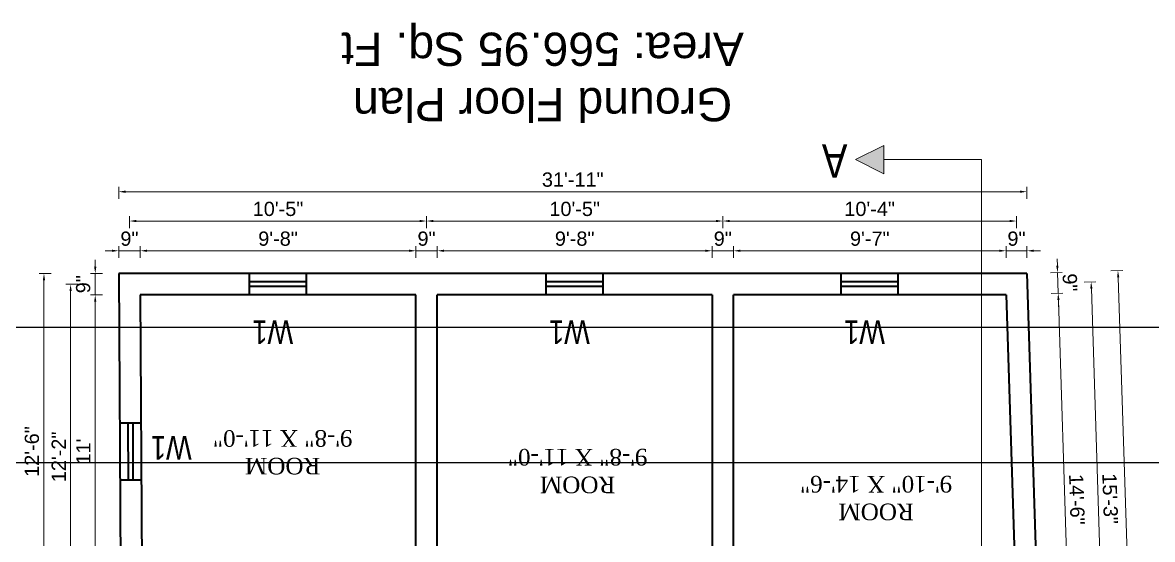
# Model space of a CAD drawing. Header units: inches. Extents: x 0 to 383786, y -43792 to 0.
# Drawn here: x 358947 to 359423, y -40707.3 to -40489.6 of the extents above; entities that cross this region are included whole.
import ezdxf

# ---------------------------------------------------------------- set-up
doc = ezdxf.new("R2010")
doc.units = ezdxf.units.IN
doc.header["$LTSCALE"] = 2
doc.header["$MEASUREMENT"] = 0
doc.header["$PDMODE"] = 34
doc.layers.get('0').update_dxf_attribs({"linetype": 'CONTINUOUS'})
doc.layers.get('DEFPOINTS').update_dxf_attribs({"color": 141, "linetype": 'CONTINUOUS'})
doc.layers.add('door', color=20, linetype='CONTINUOUS', lineweight=35)
doc.layers.add('steps', color=253, linetype='CONTINUOUS', lineweight=20)
doc.styles.add('Lettring Text', font='arial.ttf')
doc.styles.get("Standard").update_dxf_attribs({"font": 'ARIALN.TTF'})
doc.dimstyles.new('Copy of Standard', dxfattribs={"dimtxt": 6, "dimasz": 2.875, "dimexe": 2, "dimexo": 4, "dimgap": 2, "dimtad": 1, "dimdec": 0, "dimrnd": 1, "dimzin": 0, "dimdsep": 46, "dimlunit": 4, "dimtxsty": 'Lettring Text', "dimcen": 0.1, "dimclrd": 7, "dimclre": 7, "dimclrt": 7, "dimazin": 0, "dimtfac": 0.645, "dimtdec": 0, "dimtmove": 1, "dimatfit": 0, "dimfxl": 3, "dimfxlon": 1, "dimtfillclr": 256, "dimtolj": 1, "dimtzin": 0, "dimlwd": -1, "dimlwe": -1, "dimarcsym": 2})

# ---------------------------------------------------------------- blocks, each defined once
blk = doc.blocks.new('*D198')
at = {"layer": 'DEFPOINTS', "color": 0, "ltscale": 0.5, "transparency": 16777216}
for p in [(359361.36, -40585.7), (359370.08, -40595.28), (359361.36, -40604.28)]:
    blk.add_point(p, dxfattribs=at)
at = {"layer": 'steps', "color": 7, "ltscale": 0.5, "transparency": 16777216}
for p, q in [((359358.49, -40585.7), (359355.61, -40585.7)), ((359361.36, -40588.7), (359361.36, -40583.7)), ((359370.08, -40585.7), (359361.36, -40585.7)), ((359370.08, -40588.7), (359370.08, -40583.7)), ((359372.95, -40585.7), (359375.83, -40585.7))]:
    blk.add_line(p, q, dxfattribs=at)
for points in [[(359358.49, -40585.22), (359358.49, -40586.17), (359361.36, -40585.7)], [(359372.95, -40585.22), (359372.95, -40586.17), (359370.08, -40585.7)]]:
    blk.add_solid(points, dxfattribs=at)
at = {"layer": 'steps', "color": 7, "ltscale": 0.5, "transparency": 16777216, "insert": (359365.72, -40580.63), "char_height": 6, "attachment_point": 5, "style": 'Lettring Text'}
blk.add_mtext('\\A1;9"', dxfattribs=at)
blk = doc.blocks.new('*D199')
at = {"layer": 'DEFPOINTS', "color": 0, "ltscale": 0.5, "transparency": 16777216}
for p in [(359246.5, -40585.7), (359246.5, -40595.28), (359361.36, -40604.28)]:
    blk.add_point(p, dxfattribs=at)
at = {"layer": 'steps', "color": 7, "ltscale": 0.5, "transparency": 16777216}
for p, q in [((359246.5, -40588.7), (359246.5, -40583.7)), ((359358.49, -40585.7), (359249.38, -40585.7)), ((359361.36, -40588.7), (359361.36, -40583.7))]:
    blk.add_line(p, q, dxfattribs=at)
for points in [[(359249.38, -40585.22), (359249.38, -40586.17), (359246.5, -40585.7)], [(359358.49, -40585.22), (359358.49, -40586.17), (359361.36, -40585.7)]]:
    blk.add_solid(points, dxfattribs=at)
at = {"layer": 'steps', "color": 7, "ltscale": 0.5, "transparency": 16777216, "insert": (359303.93, -40580.63), "char_height": 6, "attachment_point": 5, "style": 'Lettring Text'}
blk.add_mtext('\\A1;9\'-7"', dxfattribs=at)
blk = doc.blocks.new('*D200')
at = {"layer": 'DEFPOINTS', "color": 0, "ltscale": 0.5, "transparency": 16777216}
for p in [(359237.5, -40585.7), (359237.5, -40595.28), (359246.5, -40595.28)]:
    blk.add_point(p, dxfattribs=at)
at = {"layer": 'steps', "color": 7, "ltscale": 0.5, "transparency": 16777216}
for p, q in [((359234.63, -40585.7), (359231.75, -40585.7)), ((359237.5, -40588.7), (359237.5, -40583.7)), ((359246.5, -40585.7), (359237.5, -40585.7)), ((359246.5, -40588.7), (359246.5, -40583.7)), ((359249.38, -40585.7), (359252.25, -40585.7))]:
    blk.add_line(p, q, dxfattribs=at)
for points in [[(359234.63, -40585.22), (359234.63, -40586.17), (359237.5, -40585.7)], [(359249.38, -40585.22), (359249.38, -40586.17), (359246.5, -40585.7)]]:
    blk.add_solid(points, dxfattribs=at)
at = {"layer": 'steps', "color": 7, "ltscale": 0.5, "transparency": 16777216, "insert": (359242, -40580.63), "char_height": 6, "attachment_point": 5, "style": 'Lettring Text'}
blk.add_mtext('\\A1;9"', dxfattribs=at)
blk = doc.blocks.new('*D201')
at = {"layer": 'DEFPOINTS', "color": 0, "ltscale": 0.5, "transparency": 16777216}
for p in [(359121.71, -40585.7), (359237.5, -40595.28), (359121.71, -40604.28)]:
    blk.add_point(p, dxfattribs=at)
at = {"layer": 'steps', "color": 7, "ltscale": 0.5, "transparency": 16777216}
for p, q in [((359121.71, -40588.7), (359121.71, -40583.7)), ((359234.63, -40585.7), (359124.59, -40585.7)), ((359237.5, -40588.7), (359237.5, -40583.7))]:
    blk.add_line(p, q, dxfattribs=at)
for points in [[(359124.59, -40585.22), (359124.59, -40586.17), (359121.71, -40585.7)], [(359234.63, -40585.22), (359234.63, -40586.17), (359237.5, -40585.7)]]:
    blk.add_solid(points, dxfattribs=at)
at = {"layer": 'steps', "color": 7, "ltscale": 0.5, "transparency": 16777216, "insert": (359179.61, -40580.63), "char_height": 6, "attachment_point": 5, "style": 'Lettring Text'}
blk.add_mtext('\\A1;9\'-8"', dxfattribs=at)
blk = doc.blocks.new('*D202')
at = {"layer": 'DEFPOINTS', "color": 0, "ltscale": 0.5, "transparency": 16777216}
for p in [(359112.71, -40585.7), (359112.71, -40595.28), (359121.71, -40604.28)]:
    blk.add_point(p, dxfattribs=at)
at = {"layer": 'steps', "color": 7, "ltscale": 0.5, "transparency": 16777216}
for p, q in [((359109.84, -40585.7), (359106.96, -40585.7)), ((359112.71, -40588.7), (359112.71, -40583.7)), ((359121.71, -40585.7), (359112.71, -40585.7)), ((359121.71, -40588.7), (359121.71, -40583.7)), ((359124.59, -40585.7), (359127.46, -40585.7))]:
    blk.add_line(p, q, dxfattribs=at)
for points in [[(359109.84, -40585.22), (359109.84, -40586.17), (359112.71, -40585.7)], [(359124.59, -40585.22), (359124.59, -40586.17), (359121.71, -40585.7)]]:
    blk.add_solid(points, dxfattribs=at)
at = {"layer": 'steps', "color": 7, "ltscale": 0.5, "transparency": 16777216, "insert": (359117.21, -40580.63), "char_height": 6, "attachment_point": 5, "style": 'Lettring Text'}
blk.add_mtext('\\A1;9"', dxfattribs=at)
blk = doc.blocks.new('*D203')
at = {"layer": 'DEFPOINTS', "color": 0, "ltscale": 0.5, "transparency": 16777216}
for p in [(358996.58, -40585.7), (359112.71, -40595.28), (358996.58, -40604.28)]:
    blk.add_point(p, dxfattribs=at)
at = {"layer": 'steps', "color": 7, "ltscale": 0.5, "transparency": 16777216}
for p, q in [((358996.58, -40588.7), (358996.58, -40583.7)), ((359109.84, -40585.7), (358999.45, -40585.7)), ((359112.71, -40588.7), (359112.71, -40583.7))]:
    blk.add_line(p, q, dxfattribs=at)
for points in [[(358999.45, -40585.22), (358999.45, -40586.17), (358996.58, -40585.7)], [(359109.84, -40585.22), (359109.84, -40586.17), (359112.71, -40585.7)]]:
    blk.add_solid(points, dxfattribs=at)
at = {"layer": 'steps', "color": 7, "ltscale": 0.5, "transparency": 16777216, "insert": (359054.65, -40580.63), "char_height": 6, "attachment_point": 5, "style": 'Lettring Text'}
blk.add_mtext('\\A1;9\'-8"', dxfattribs=at)
blk = doc.blocks.new('*D204')
at = {"layer": 'DEFPOINTS', "color": 0, "ltscale": 0.5, "transparency": 16777216}
for p in [(358987.52, -40585.7), (358987.52, -40595.28), (358996.58, -40604.28)]:
    blk.add_point(p, dxfattribs=at)
at = {"layer": 'steps', "color": 7, "ltscale": 0.5, "transparency": 16777216}
for p, q in [((358984.65, -40585.7), (358981.77, -40585.7)), ((358987.52, -40588.7), (358987.52, -40583.7)), ((358996.58, -40585.7), (358987.52, -40585.7)), ((358996.58, -40588.7), (358996.58, -40583.7)), ((358999.45, -40585.7), (359002.33, -40585.7))]:
    blk.add_line(p, q, dxfattribs=at)
for points in [[(358984.65, -40585.22), (358984.65, -40586.17), (358987.52, -40585.7)], [(358999.45, -40585.22), (358999.45, -40586.17), (358996.58, -40585.7)]]:
    blk.add_solid(points, dxfattribs=at)
at = {"layer": 'steps', "color": 7, "ltscale": 0.5, "transparency": 16777216, "insert": (358992.05, -40580.63), "char_height": 6, "attachment_point": 5, "style": 'Lettring Text'}
blk.add_mtext('\\A1;9"', dxfattribs=at)
blk = doc.blocks.new('*D205')
at = {"layer": 'DEFPOINTS', "color": 0, "ltscale": 0.5, "transparency": 16777216}
for p in [(359242, -40573.16), (359242, -40599.78), (359365.72, -40599.78)]:
    blk.add_point(p, dxfattribs=at)
at = {"layer": 'steps', "color": 7, "ltscale": 0.5, "transparency": 16777216}
for p, q in [((359242, -40576.16), (359242, -40571.16)), ((359365.72, -40576.16), (359365.72, -40571.16)), ((359362.84, -40573.16), (359244.88, -40573.16))]:
    blk.add_line(p, q, dxfattribs=at)
for points in [[(359244.88, -40572.68), (359244.88, -40573.64), (359242, -40573.16)], [(359362.84, -40572.68), (359362.84, -40573.64), (359365.72, -40573.16)]]:
    blk.add_solid(points, dxfattribs=at)
at = {"layer": 'steps', "color": 7, "ltscale": 0.5, "transparency": 16777216, "insert": (359303.86, -40568.09), "char_height": 6, "attachment_point": 5, "style": 'Lettring Text'}
blk.add_mtext('\\A1;10\'-4"', dxfattribs=at)
blk = doc.blocks.new('*D206')
at = {"layer": 'DEFPOINTS', "color": 0, "ltscale": 0.5, "transparency": 16777216}
for p in [(359117.21, -40573.16), (359117.21, -40599.78), (359242, -40599.78)]:
    blk.add_point(p, dxfattribs=at)
at = {"layer": 'steps', "color": 7, "ltscale": 0.5, "transparency": 16777216}
for p, q in [((359117.21, -40576.16), (359117.21, -40571.16)), ((359242, -40576.16), (359242, -40571.16)), ((359239.13, -40573.16), (359120.09, -40573.16))]:
    blk.add_line(p, q, dxfattribs=at)
for points in [[(359120.09, -40572.68), (359120.09, -40573.64), (359117.21, -40573.16)], [(359239.13, -40572.68), (359239.13, -40573.64), (359242, -40573.16)]]:
    blk.add_solid(points, dxfattribs=at)
at = {"layer": 'steps', "color": 7, "ltscale": 0.5, "transparency": 16777216, "insert": (359179.61, -40568.09), "char_height": 6, "attachment_point": 5, "style": 'Lettring Text'}
blk.add_mtext('\\A1;10\'-5"', dxfattribs=at)
blk = doc.blocks.new('*D207')
at = {"layer": 'DEFPOINTS', "color": 0, "ltscale": 0.5, "transparency": 16777216}
for p in [(358992.08, -40573.16), (358992.08, -40599.78), (359117.21, -40599.78)]:
    blk.add_point(p, dxfattribs=at)
at = {"layer": 'steps', "color": 7, "ltscale": 0.5, "transparency": 16777216}
for p, q in [((358992.08, -40576.16), (358992.08, -40571.16)), ((359117.21, -40576.16), (359117.21, -40571.16)), ((359114.34, -40573.16), (358994.95, -40573.16))]:
    blk.add_line(p, q, dxfattribs=at)
for points in [[(358994.95, -40572.68), (358994.95, -40573.64), (358992.08, -40573.16)], [(359114.34, -40572.68), (359114.34, -40573.64), (359117.21, -40573.16)]]:
    blk.add_solid(points, dxfattribs=at)
at = {"layer": 'steps', "color": 7, "ltscale": 0.5, "transparency": 16777216, "insert": (359054.64, -40568.09), "char_height": 6, "attachment_point": 5, "style": 'Lettring Text'}
blk.add_mtext('\\A1;10\'-5"', dxfattribs=at)
blk = doc.blocks.new('*D208')
at = {"layer": 'DEFPOINTS', "color": 0, "ltscale": 0.5, "transparency": 16777216}
for p in [(358987.52, -40560.81), (358987.52, -40595.28), (359370.08, -40595.28)]:
    blk.add_point(p, dxfattribs=at)
at = {"layer": 'steps', "color": 7, "ltscale": 0.5, "transparency": 16777216}
for p, q in [((358987.52, -40563.81), (358987.52, -40558.81)), ((359370.08, -40563.81), (359370.08, -40558.81)), ((359367.2, -40560.81), (358990.4, -40560.81))]:
    blk.add_line(p, q, dxfattribs=at)
for points in [[(358990.4, -40560.33), (358990.4, -40561.29), (358987.52, -40560.81)], [(359367.2, -40560.33), (359367.2, -40561.29), (359370.08, -40560.81)]]:
    blk.add_solid(points, dxfattribs=at)
at = {"layer": 'steps', "color": 7, "ltscale": 0.5, "transparency": 16777216, "insert": (359178.8, -40555.75), "char_height": 6, "attachment_point": 5, "style": 'Lettring Text'}
blk.add_mtext('\\A1;31\'-11"', dxfattribs=at)
blk = doc.blocks.new('*D212')
at = {"layer": 'DEFPOINTS', "color": 0, "ltscale": 0.5, "transparency": 16777216}
for p in [(359361.36, -40604.28), (359383.3, -40603.58), (359366.95, -40778.28)]:
    blk.add_point(p, dxfattribs=at)
at = {"layer": 'steps', "color": 7, "ltscale": 0.5, "transparency": 16777216}
for p, q in [((359380.3, -40603.68), (359385.3, -40603.52)), ((359388.79, -40774.71), (359383.39, -40606.45)), ((359385.88, -40777.68), (359390.88, -40777.52))]:
    blk.add_line(p, q, dxfattribs=at)
for points in [[(359383.87, -40606.44), (359382.91, -40606.47), (359383.3, -40603.58)], [(359389.27, -40774.69), (359388.31, -40774.72), (359388.88, -40777.58)]]:
    blk.add_solid(points, dxfattribs=at)
at = {"layer": 'steps', "color": 7, "ltscale": 0.5, "transparency": 16777216, "insert": (359391.15, -40690.42), "char_height": 6, "attachment_point": 5, "rotation": 271.8384, "style": 'Lettring Text'}
blk.add_mtext('\\A1;14\'-6"', dxfattribs=at)
blk = doc.blocks.new('*D213')
at = {"layer": 'DEFPOINTS', "color": 0, "ltscale": 0.5, "transparency": 16777216}
for p in [(359370.08, -40595.28), (359383.02, -40594.87), (359361.36, -40604.28)]:
    blk.add_point(p, dxfattribs=at)
at = {"layer": 'steps', "color": 7, "ltscale": 0.5, "transparency": 16777216}
for p, q in [((359382.93, -40592), (359382.83, -40589.12)), ((359380.02, -40594.97), (359385.02, -40594.8)), ((359383.3, -40603.58), (359383.02, -40594.87)), ((359380.3, -40603.68), (359385.3, -40603.52)), ((359383.39, -40606.45), (359383.48, -40609.33))]:
    blk.add_line(p, q, dxfattribs=at)
for points in [[(359383.41, -40591.98), (359382.45, -40592.01), (359383.02, -40594.87)], [(359383.87, -40606.44), (359382.91, -40606.47), (359383.3, -40603.58)]]:
    blk.add_solid(points, dxfattribs=at)
at = {"layer": 'steps', "color": 7, "ltscale": 0.5, "transparency": 16777216, "insert": (359388.22, -40599.06), "char_height": 6, "attachment_point": 5, "rotation": 271.8384, "style": 'Lettring Text'}
blk.add_mtext('\\A1;9"', dxfattribs=at)
blk = doc.blocks.new('*D215')
at = {"layer": 'DEFPOINTS', "color": 0, "ltscale": 0.5, "transparency": 16777216}
for p in [(359365.72, -40599.78), (359397.16, -40598.78), (359371.59, -40782.78)]:
    blk.add_point(p, dxfattribs=at)
at = {"layer": 'steps', "color": 7, "ltscale": 0.5, "transparency": 16777216}
for p, q in [((359394.17, -40598.87), (359399.16, -40598.71)), ((359402.95, -40778.9), (359397.26, -40601.65)), ((359400.04, -40781.87), (359405.04, -40781.71))]:
    blk.add_line(p, q, dxfattribs=at)
for points in [[(359397.74, -40601.63), (359396.78, -40601.66), (359397.16, -40598.78)], [(359403.43, -40778.89), (359402.47, -40778.92), (359403.04, -40781.78)]]:
    blk.add_solid(points, dxfattribs=at)
at = {"layer": 'steps', "color": 7, "ltscale": 0.5, "transparency": 16777216, "insert": (359405.16, -40690.11), "char_height": 6, "attachment_point": 5, "rotation": 271.8384, "style": 'Lettring Text'}
blk.add_mtext('\\A1;15\'-3"', dxfattribs=at)
blk = doc.blocks.new('*D216')
at = {"layer": 'DEFPOINTS', "color": 0, "ltscale": 0.5, "transparency": 16777216}
for p in [(359370.08, -40595.28), (359418.77, -40915.05), (359380.38, -40916.28)]:
    blk.add_point(p, dxfattribs=at)
at = {"layer": 'steps', "color": 7, "ltscale": 0.5, "transparency": 16777216}
for p, q in [((359405.46, -40594.15), (359410.46, -40593.99)), ((359408.56, -40596.93), (359418.67, -40912.18)), ((359415.77, -40915.15), (359420.77, -40914.99))]:
    blk.add_line(p, q, dxfattribs=at)
for points in [[(359409.03, -40596.91), (359408.08, -40596.94), (359408.46, -40594.05)], [(359419.15, -40912.16), (359418.2, -40912.19), (359418.77, -40915.05)]]:
    blk.add_solid(points, dxfattribs=at)
at = {"layer": 'steps', "color": 7, "ltscale": 0.5, "transparency": 16777216, "insert": (359418.68, -40754.39), "char_height": 6, "attachment_point": 5, "rotation": 271.8384, "style": 'Lettring Text'}
blk.add_mtext('\\A1;26\'-9"', dxfattribs=at)
blk = doc.blocks.new('*D217')
at = {"layer": 'DEFPOINTS', "color": 0, "ltscale": 0.5, "transparency": 16777216}
for p in [(358967.27, -40599.78), (358992.08, -40599.78), (358988.41, -40745.28)]:
    blk.add_point(p, dxfattribs=at)
at = {"layer": 'steps', "color": 7, "ltscale": 0.5, "transparency": 16777216}
for p, q in [((358970.27, -40599.78), (358965.27, -40599.78)), ((358967.27, -40742.41), (358967.27, -40602.66)), ((358970.27, -40745.28), (358965.27, -40745.28))]:
    blk.add_line(p, q, dxfattribs=at)
for points in [[(358966.79, -40602.66), (358967.75, -40602.66), (358967.27, -40599.78)], [(358966.79, -40742.41), (358967.75, -40742.41), (358967.27, -40745.28)]]:
    blk.add_solid(points, dxfattribs=at)
at = {"layer": 'steps', "color": 7, "ltscale": 0.5, "transparency": 16777216, "insert": (358962.26, -40672.53), "char_height": 6, "attachment_point": 5, "rotation": 90, "style": 'Lettring Text'}
blk.add_mtext('\\A1;12\'-2"', dxfattribs=at)
blk = doc.blocks.new('*D218')
at = {"layer": 'DEFPOINTS', "color": 0, "ltscale": 0.5, "transparency": 16777216}
for p in [(358977.64, -40604.28), (358996.58, -40604.28), (358997.43, -40736.28)]:
    blk.add_point(p, dxfattribs=at)
at = {"layer": 'steps', "color": 7, "ltscale": 0.5, "transparency": 16777216}
for p, q in [((358980.64, -40604.28), (358975.64, -40604.28)), ((358977.64, -40733.41), (358977.64, -40607.16)), ((358980.64, -40736.28), (358975.64, -40736.28))]:
    blk.add_line(p, q, dxfattribs=at)
for points in [[(358977.16, -40607.16), (358978.12, -40607.16), (358977.64, -40604.28)], [(358977.16, -40733.41), (358978.12, -40733.41), (358977.64, -40736.28)]]:
    blk.add_solid(points, dxfattribs=at)
at = {"layer": 'steps', "color": 7, "ltscale": 0.5, "transparency": 16777216, "insert": (358972.63, -40670.28), "char_height": 6, "attachment_point": 5, "rotation": 90, "style": 'Lettring Text'}
blk.add_mtext("\\A1;11'", dxfattribs=at)
blk = doc.blocks.new('*D220')
at = {"layer": 'DEFPOINTS', "color": 0, "ltscale": 0.5, "transparency": 16777216}
for p in [(358977.64, -40595.28), (358987.52, -40595.28), (358996.58, -40604.28)]:
    blk.add_point(p, dxfattribs=at)
at = {"layer": 'steps', "color": 7, "ltscale": 0.5, "transparency": 16777216}
for p, q in [((358977.64, -40592.41), (358977.64, -40589.53)), ((358980.64, -40595.28), (358975.64, -40595.28)), ((358977.64, -40604.28), (358977.64, -40595.28)), ((358980.64, -40604.28), (358975.64, -40604.28)), ((358977.64, -40607.16), (358977.64, -40610.03))]:
    blk.add_line(p, q, dxfattribs=at)
for points in [[(358977.16, -40592.41), (358978.12, -40592.41), (358977.64, -40595.28)], [(358977.16, -40607.16), (358978.12, -40607.16), (358977.64, -40604.28)]]:
    blk.add_solid(points, dxfattribs=at)
at = {"layer": 'steps', "color": 7, "ltscale": 0.5, "transparency": 16777216, "insert": (358972.58, -40599.78), "char_height": 6, "attachment_point": 5, "rotation": 90, "style": 'Lettring Text'}
blk.add_mtext('\\A1;9"', dxfattribs=at)
blk = doc.blocks.new('*D221')
at = {"layer": 'DEFPOINTS', "color": 0, "ltscale": 0.5, "transparency": 16777216}
for p in [(358987.52, -40595.28), (358956.04, -40745.28), (358988.41, -40745.28)]:
    blk.add_point(p, dxfattribs=at)
at = {"layer": 'steps', "color": 7, "ltscale": 0.5, "transparency": 16777216}
for p, q in [((358959.04, -40595.28), (358954.04, -40595.28)), ((358956.04, -40598.16), (358956.04, -40742.41)), ((358959.04, -40745.28), (358954.04, -40745.28))]:
    blk.add_line(p, q, dxfattribs=at)
for points in [[(358955.56, -40598.16), (358956.52, -40598.16), (358956.04, -40595.28)], [(358955.56, -40742.41), (358956.52, -40742.41), (358956.04, -40745.28)]]:
    blk.add_solid(points, dxfattribs=at)
at = {"layer": 'steps', "color": 7, "ltscale": 0.5, "transparency": 16777216, "insert": (358950.98, -40670.28), "char_height": 6, "attachment_point": 5, "rotation": 90, "style": 'Lettring Text'}
blk.add_mtext('\\A1;12\'-6"', dxfattribs=at)

msp = doc.modelspace()

# ---------------------------------------------------------------- hatches: boundary and pattern name
at = {"linetype": 'ByBlock', "lineweight": 5}
msp.add_hatch(color=7, dxfattribs=at).paths.add_polyline_path([(359297.89, -40547.28), (359309.89, -40541.28), (359309.89, -40553.28)])

# ---------------------------------------------------------------- linework, layer by layer
at = {"color": 7, "linetype": 'ByBlock', "lineweight": 5}
for p, q in [((359309.89, -40541.28), (359297.89, -40547.28)), ((359309.89, -40541.28), (359309.89, -40553.28)), ((359297.89, -40547.28), (359309.89, -40553.28)), ((359351.05, -40547.28), (359309.89, -40547.28)), ((359351.05, -40547.28), (359351.05, -40964.2))]:
    msp.add_line(p, q, dxfattribs=at)
at = {"ltscale": 0.5}
for p in [(362386.57, -40617.82), (362386.57, -40674.82)]:
    msp.add_xline(p, (1, 0), dxfattribs=at)
at = {"layer": 'door', "ltscale": 0.5}
for p, q in [((358987.52, -40595.28), (358988.41, -40745.28)), ((359370.08, -40595.28), (358987.52, -40595.28)), ((358996.52, -40595.23), (358996.52, -40595.28)), ((359042.64, -40604.28), (359042.64, -40595.28)), ((359066.64, -40604.28), (359066.64, -40595.28)), ((359167.61, -40604.28), (359167.61, -40595.28)), ((359191.61, -40604.28), (359191.61, -40595.28)), ((359291.93, -40604.28), (359291.93, -40595.28)), ((359315.93, -40604.28), (359315.93, -40595.28)), ((359370.08, -40595.28), (359380.38, -40916.28)), ((359066.64, -40598.78), (359042.64, -40598.78)), ((359066.64, -40600.78), (359042.64, -40600.78)), ((359191.61, -40598.78), (359167.61, -40598.78)), ((359191.61, -40600.78), (359167.61, -40600.78)), ((359315.93, -40598.78), (359291.93, -40598.78)), ((359315.93, -40600.78), (359291.93, -40600.78)), ((358987.57, -40604.28), (358987.52, -40604.28)), ((358996.57, -40604.28), (358997.36, -40736.28)), ((359112.71, -40604.28), (358996.57, -40604.28)), ((359112.71, -40736.28), (359112.71, -40604.28)), ((359237.5, -40604.28), (359121.71, -40604.28)), ((359121.71, -40736.28), (359121.71, -40604.28)), ((359237.5, -40604.28), (359237.5, -40736.28)), ((359361.36, -40604.28), (359246.5, -40604.28)), ((359246.5, -40745.28), (359246.5, -40604.28)), ((359361.36, -40604.28), (359366.95, -40778.28)), ((358996.97, -40658.28), (358987.89, -40658.28)), ((358991.43, -40658.29), (358991.5, -40682.29)), ((358993.43, -40658.28), (358993.5, -40682.28)), ((358996.97, -40682.28), (358988.04, -40682.28))]:
    msp.add_line(p, q, dxfattribs=at)

# ---------------------------------------------------------------- texts
at = {"color": 7, "linetype": 'ByBlock', "lineweight": 5, "rotation": 180}
for s, insert, char_height, width, attachment_point in [('{\\fArial CE|b0|i0|c238|p34;Ground Floor Plan\\PArea: \\fArial CE|b0|i0|c0|p34;566.95\\fArial CE|b0|i0|c238|p34; Sq. Ft}', (359166.08, -40510.35), 14, 235.547, 5), ('A', (359283.78, -40554.9), 14, 26.5803, 3), ('W1', (359061.02, -40624.97), 10, 44.1664, 1), ('W1', (359185.99, -40624.97), 10, 44.1664, 1), ('W1', (359310.31, -40624.97), 10, 44.1664, 1), ('W1', (359018.27, -40673.7), 10, 44.1664, 1)]:
    msp.add_mtext(s, dxfattribs=dict(at, insert=insert, char_height=char_height, width=width, attachment_point=attachment_point))
at = {"layer": 'steps', "color": 7, "ltscale": 0.3, "char_height": 7, "width": 70.3269, "attachment_point": 2, "rotation": 180}
for s, insert in [('{\\fTimes New Roman|b0|i0|c0|p18;ROOM \\P9\'-8" X 11\'-0"}', (359056.58, -40679.93)), ('{\\fTimes New Roman|b0|i0|c0|p18;ROOM \\P9\'-8" X 11\'-0"}', (359180.83, -40687.84)), ('{\\fTimes New Roman|b0|i0|c0|p18;ROOM \\P9\'-10" X 14\'-6"}', (359306.56, -40699.22))]:
    msp.add_mtext(s, dxfattribs=dict(at, insert=insert))

# ---------------------------------------------------------------- dimensions: what is measured, and where the dimension line sits
at = {"layer": 'steps', "ltscale": 0.5}
for base, p1, p2, angle, picture, middle in [((358987.52, -40560.81), (359370.08, -40595.28), (358987.52, -40595.28), 180, '*D208', (359178.8, -40555.75)), ((358992.08, -40573.16), (359117.21, -40599.78), (358992.08, -40599.78), 180, '*D207', (359054.64, -40568.09)), ((359117.21, -40573.16), (359242, -40599.78), (359117.21, -40599.78), 180, '*D206', (359179.61, -40568.09)), ((359242, -40573.16), (359365.72, -40599.78), (359242, -40599.78), 180, '*D205', (359303.86, -40568.09)), ((358996.58, -40585.7), (359112.71, -40595.28), (358996.58, -40604.28), 180, '*D203', (359054.65, -40580.63)), ((359121.71, -40585.7), (359237.5, -40595.28), (359121.71, -40604.28), 180, '*D201', (359179.61, -40580.63)), ((359246.5, -40585.7), (359361.36, -40604.28), (359246.5, -40595.28), 180, '*D199', (359303.93, -40580.63)), ((358956.04, -40745.28), (358987.52, -40595.28), (358988.41, -40745.28), 270, '*D221', (358950.98, -40670.28)), ((358967.27065403, -40599.78438279), (358988.41025601, -40745.28438279), (358992.07541452, -40599.78438279), 270, '*D217', (358962.25837572, -40672.53438279)), ((359397.16, -40598.78), (359371.59, -40782.78), (359365.72, -40599.78), 271.8384, '*D215', (359405.16, -40690.11)), ((358977.64, -40604.28), (358997.43, -40736.28), (358996.58, -40604.28), 270, '*D218', (358972.63, -40670.28)), ((359383.3, -40603.58), (359366.95, -40778.28), (359361.36, -40604.28), 271.8384, '*D212', (359391.15, -40690.42))]:
    dim = msp.add_linear_dim(base=base, p1=p1, p2=p2, angle=angle, dimstyle='Copy of Standard', dxfattribs=at)
    dim.commit()
    dim.dimension.update_dxf_attribs({"geometry": picture, "text_midpoint": middle})
for base, p1, p2, angle, picture, middle in [((358987.52, -40585.7), (358996.58, -40604.28), (358987.52, -40595.28), 180, '*D204', (358992.05, -40585.7)), ((359112.71, -40585.7), (359121.71, -40604.28), (359112.71, -40595.28), 180, '*D202', (359117.21, -40585.7)), ((359237.5, -40585.7), (359246.5, -40595.28), (359237.5, -40595.28), 180, '*D200', (359242, -40585.7)), ((359361.36, -40585.7), (359370.08, -40595.28), (359361.36, -40604.28), 180, '*D198', (359365.72, -40585.7)), ((358977.64, -40595.28), (358996.58, -40604.28), (358987.52, -40595.28), 270, '*D220', (358977.64, -40599.78)), ((359383.02, -40594.87), (359361.36, -40604.28), (359370.08, -40595.28), 271.8384, '*D213', (359383.16, -40599.22))]:
    dim = msp.add_linear_dim(base=base, p1=p1, p2=p2, angle=angle, dimstyle='Copy of Standard', dxfattribs=at)
    dim.commit()
    dim.dimension.update_dxf_attribs({"geometry": picture, "text_midpoint": middle, "dimtype": 160})
dim = msp.add_aligned_dim(p1=(359370.08, -40595.28), p2=(359380.38, -40916.28), distance=38.41, dimstyle='Copy of Standard', dxfattribs=at)
dim.commit()
dim.dimension.update_dxf_attribs({"geometry": '*D216', "text_midpoint": (359418.68, -40754.39)})

doc.saveas('drawing.dxf')
